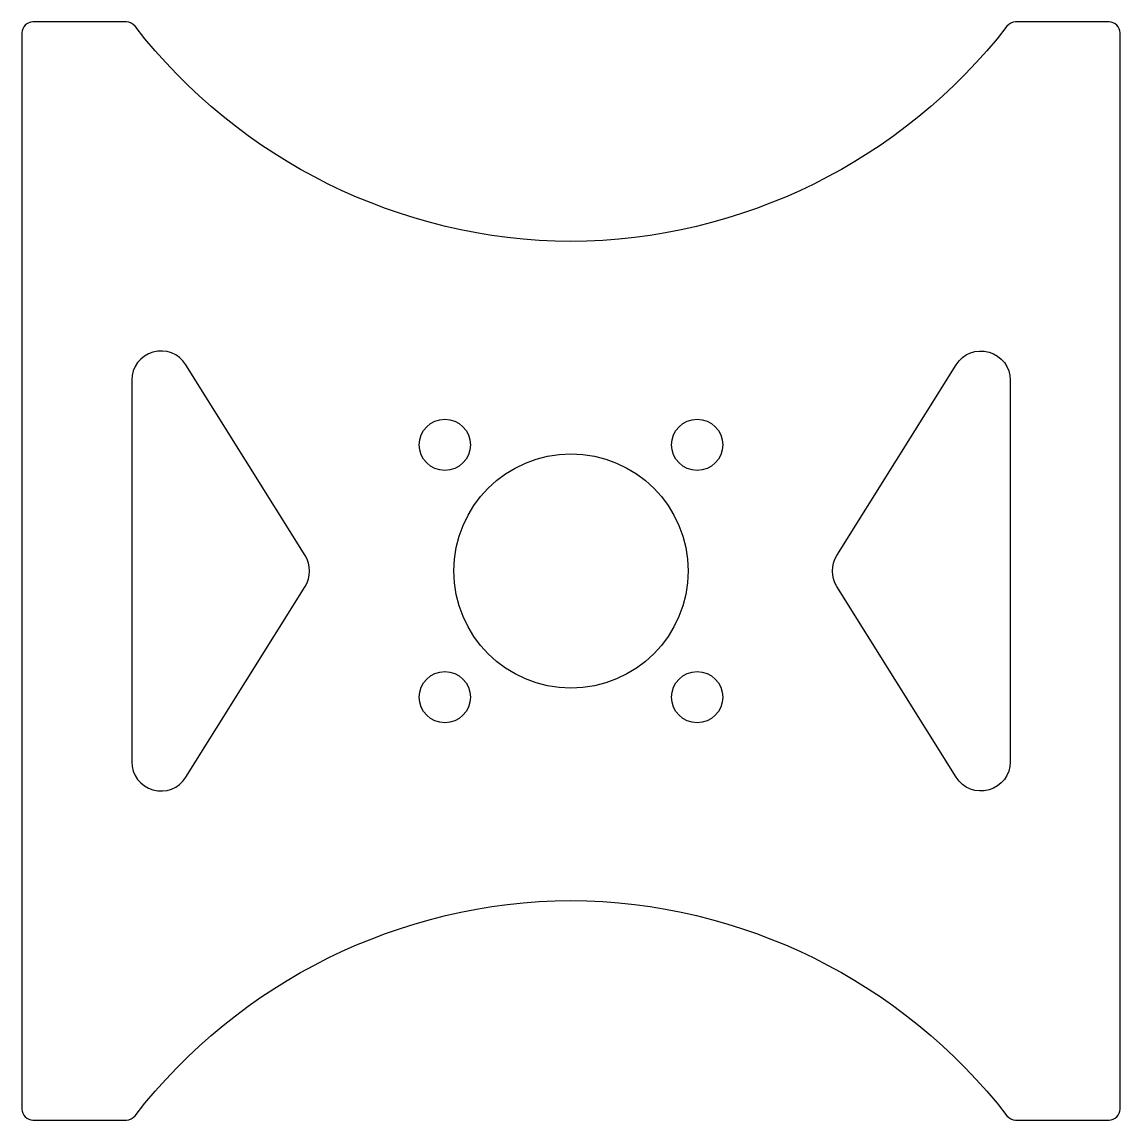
# Model space of a CAD drawing. Header units: millimetres. Extents: x -150 to 150, y -150 to 150.
import ezdxf

# ---------------------------------------------------------------- set-up
doc = ezdxf.new("R2010")
doc.units = ezdxf.units.MM
doc.layers.get('0').update_dxf_attribs({"linetype": 'CONTINUOUS'})

msp = doc.modelspace()

# ---------------------------------------------------------------- linework, layer by layer
for points in [[(-150, -147, 0.414214), (-147, -150), (-121.48, -150, 0.231821), (-119.11, -148.84, -0.230116), (0, -90, -0.230116), (119.11, -148.84, 0.231821), (121.48, -150), (147, -150, 0.414214), (150, -147), (150, 147, 0.414214), (147, 150), (121.48, 150, 0.231821), (119.11, 148.84, -0.230116), (0, 90, -0.230116), (-119.11, 148.84, 0.231821), (-121.48, 150), (-147, 150, 0.414214), (-150, 147)], [(-120, -52.11, 0.753517), (-105.22, -56.35), (-72.65, -4.24, 0.286796), (-72.65, 4.24), (-105.22, 56.35, 0.753517), (-120, 52.11)], [(105.22, -56.35), (72.65, -4.24, -0.286796), (72.65, 4.24), (105.22, 56.35, -0.753517), (120, 52.11), (120, -52.11, -0.753517)]]:
    msp.add_lwpolyline(points, format="xyb", close=True)
for centre, radius in [((-34.47, 34.47), 7), ((34.47, 34.47), 7), ((0, 0), 32), ((-34.47, -34.47), 7), ((34.47, -34.47), 7)]:
    msp.add_circle(centre, radius)

doc.saveas('drawing.dxf')
